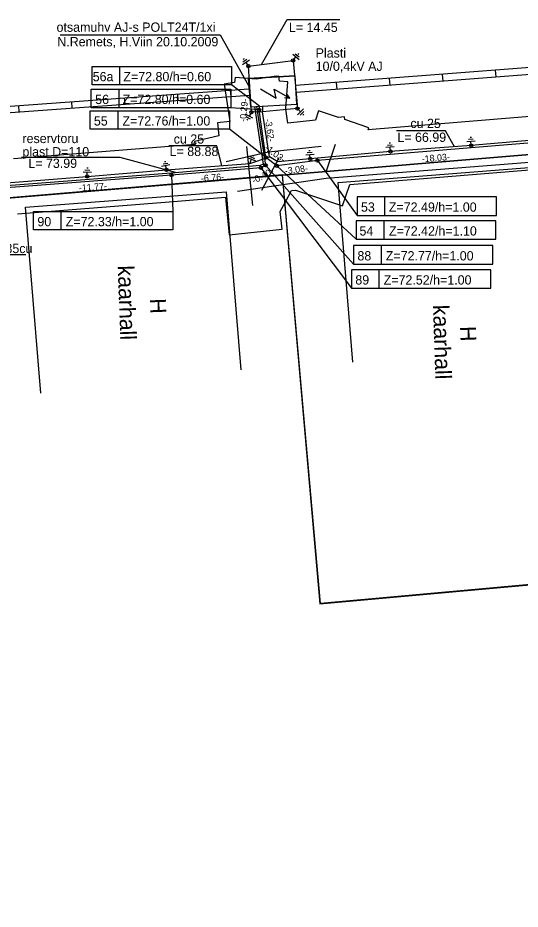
# Model space of a CAD drawing. Extents: x 631838 to 632339, y 6446430 to 6446944.
# Drawn here: x 632007.3 to 632045.1, y 6446646.4 to 6446713.6 of the extents above; entities that cross this region are included whole.
import ezdxf

# ---------------------------------------------------------------- set-up
doc = ezdxf.new("R2010")
doc.units = 0
for name, color, linetype in [('ABIJOONIS', 7, 'Continuous'), ('AED', 7, 'Continuous'), ('ALUSVORK', 7, 'Continuous'), ('HOONE', 7, 'Continuous'), ('JOONSIDE', 7, 'Continuous'), ('KOORDPUNKT', 7, 'Continuous'), ('KPKAABEL', 7, 'Continuous'), ('MOOTPIIR', 7, 'Continuous'), ('MPKAABEL', 7, 'Continuous'), ('PIIR', 7, 'Continuous'), ('TEE', 7, 'Continuous'), ('VORMISTUS', 7, 'Continuous')]:
    doc.layers.add(name, color=color, linetype=linetype)

msp = doc.modelspace()

# ---------------------------------------------------------------- linework, layer by layer
at = {"layer": 'ABIJOONIS'}
for points in [[(632025.46, 6446706.901), (632023.356, 6446708.499), (632012.856, 6446708.499), (632012.856, 6446709.899), (632023.356, 6446709.899), (632023.356, 6446708.499)], [(632014.956, 6446708.499), (632014.956, 6446709.899)], [(632025.438, 6446706.616), (632023.296, 6446706.782), (632012.796, 6446706.782), (632012.796, 6446708.182), (632023.296, 6446708.182), (632023.296, 6446706.782)], [(632014.896, 6446706.782), (632014.896, 6446708.182)], [(632025.945, 6446703.031), (632023.218, 6446705.163), (632012.718, 6446705.163), (632012.718, 6446706.563), (632023.218, 6446706.563), (632023.218, 6446705.163)], [(632014.818, 6446705.163), (632014.818, 6446706.563)], [(632029.824, 6446702.802), (632032.809, 6446698.671), (632043.309, 6446698.671), (632043.309, 6446700.071), (632032.809, 6446700.071), (632032.809, 6446698.671)], [(632025.574, 6446702.267), (632032.385, 6446693.184), (632042.885, 6446693.184), (632042.885, 6446694.584), (632032.385, 6446694.584), (632032.385, 6446693.184)], [(632025.93, 6446702.454), (632032.542, 6446695), (632043.042, 6446695), (632043.042, 6446696.4), (632032.542, 6446696.4), (632032.542, 6446695)], [(632026.77, 6446702.418), (632032.75, 6446696.875), (632043.25, 6446696.875), (632043.25, 6446698.275), (632032.75, 6446698.275), (632032.75, 6446696.875)], [(632018.839, 6446701.708), (632018.946, 6446698.975)], [(632034.909, 6446698.671), (632034.909, 6446700.071)], [(632018.946, 6446697.575), (632008.446, 6446697.575), (632008.446, 6446698.975), (632018.946, 6446698.975), (632018.946, 6446697.575)], [(632010.546, 6446697.575), (632010.546, 6446698.975)], [(632034.85, 6446696.875), (632034.85, 6446698.275)], [(632034.642, 6446695), (632034.642, 6446696.4)], [(632034.485, 6446693.184), (632034.485, 6446694.584)]]:
    msp.add_lwpolyline(points, dxfattribs=at)
at = {"layer": 'AED'}
for p, q in [((632039.222, 6446709.295), (632039.261, 6446708.797)), ((632043.209, 6446709.609), (632043.248, 6446709.11)), ((632031.25, 6446708.67), (632031.285, 6446708.171)), ((632035.234, 6446708.982), (632035.273, 6446708.483)), ((632023.27, 6446708.109), (632023.305, 6446707.61)), ((632011.299, 6446707.245), (632011.336, 6446706.747)), ((632015.288, 6446707.539), (632015.325, 6446707.041)), ((632019.28, 6446707.829), (632019.315, 6446707.33)), ((632007.31, 6446706.951), (632007.347, 6446706.452))]:
    msp.add_line(p, q, dxfattribs=at)
for points in [[(632028.219, 6446707.956), (632064.186, 6446710.728), (632064.148, 6446711.227), (632028.191, 6446708.456)], [(632024.718, 6446707.709), (631997.717, 6446705.742), (631997.68, 6446706.241), (632024.674, 6446708.207)]]:
    msp.add_lwpolyline(points, dxfattribs=at)
at = {"layer": 'HOONE'}
for p, q in [((632024.606, 6446708.978), (632028.151, 6446709.176)), ((632025.55, 6446708.202), (632026.731, 6446707.516)), ((632026.57, 6446708.182), (632027.739, 6446707.51)), ((632026.731, 6446707.516), (632026.57, 6446708.182)), ((632027.345, 6446707.549), (632027.739, 6446707.51)), ((632027.739, 6446707.51), (632027.509, 6446707.865))]:
    msp.add_line(p, q, dxfattribs=at)
msp.add_lwpolyline([(632024.606, 6446708.978), (632024.793, 6446706.864), (632028.269, 6446707.058), (632028.151, 6446709.176)], close=True, dxfattribs=at)
for points in [[(632032.504, 6446687.616), (632031.397, 6446701.156), (632046.386, 6446702.338), (632047.379, 6446689.608)], [(632008.992, 6446685.276), (632007.836, 6446699.282), (632022.964, 6446700.443), (632024.073, 6446687.032)]]:
    msp.add_lwpolyline(points, dxfattribs=at)
at = {"layer": 'KOORDPUNKT'}
for centre, radius in [((632024.637, 6446709.927), 0.125), ((632024.637, 6446709.927), 0.0125), ((632024.637, 6446709.927), 0.011), ((632024.637, 6446709.927), 0.00955), ((632024.637, 6446709.927), 0.00807), ((632024.637, 6446709.927), 0.00659), ((632024.637, 6446709.927), 0.00511), ((632024.637, 6446709.927), 0.00363), ((632024.637, 6446709.927), 0.00215), ((632027.998, 6446710.352), 0.125), ((632027.998, 6446710.352), 0.0125), ((632027.998, 6446710.352), 0.011), ((632027.998, 6446710.352), 0.00955), ((632027.998, 6446710.352), 0.00807), ((632027.998, 6446710.352), 0.00659), ((632027.998, 6446710.352), 0.00511), ((632027.998, 6446710.352), 0.00363), ((632027.998, 6446710.352), 0.00215), ((632024.862, 6446706.439), 0.125), ((632025.438, 6446706.616), 0.125), ((632025.438, 6446706.616), 0.0125), ((632025.438, 6446706.616), 0.011), ((632025.438, 6446706.616), 0.00955), ((632025.438, 6446706.616), 0.00807), ((632025.438, 6446706.616), 0.00659), ((632025.438, 6446706.616), 0.00511), ((632025.438, 6446706.616), 0.00363), ((632025.438, 6446706.616), 0.00215), ((632028.326, 6446706.715), 0.125), ((632028.326, 6446706.715), 0.0125), ((632028.326, 6446706.715), 0.011), ((632028.326, 6446706.715), 0.00955), ((632028.326, 6446706.715), 0.00807), ((632028.326, 6446706.715), 0.00659), ((632028.326, 6446706.715), 0.00511), ((632028.326, 6446706.715), 0.00363), ((632028.326, 6446706.715), 0.00215), ((632024.862, 6446706.439), 0.0125), ((632024.862, 6446706.439), 0.011), ((632024.862, 6446706.439), 0.00955), ((632024.862, 6446706.439), 0.00807), ((632024.862, 6446706.439), 0.00659), ((632024.862, 6446706.439), 0.00511), ((632024.862, 6446706.439), 0.00363), ((632024.862, 6446706.439), 0.00215), ((632041.415, 6446703.934), 0.125), ((632041.415, 6446703.934), 0.0125), ((632041.415, 6446703.934), 0.011), ((632041.415, 6446703.934), 0.00955), ((632041.415, 6446703.934), 0.00807), ((632041.415, 6446703.934), 0.00659), ((632041.415, 6446703.934), 0.00511), ((632041.415, 6446703.934), 0.00363), ((632041.415, 6446703.934), 0.00215), ((632035.322, 6446703.499), 0.125), ((632035.322, 6446703.499), 0.0125), ((632035.322, 6446703.499), 0.011), ((632035.322, 6446703.499), 0.00955), ((632035.322, 6446703.499), 0.00807), ((632035.322, 6446703.499), 0.00659), ((632035.322, 6446703.499), 0.00511), ((632035.322, 6446703.499), 0.00363), ((632035.322, 6446703.499), 0.00215), ((632025.93, 6446702.454), 0.125), ((632025.945, 6446703.031), 0.125), ((632025.945, 6446703.031), 0.0125), ((632025.945, 6446703.031), 0.011), ((632025.945, 6446703.031), 0.00955), ((632025.945, 6446703.031), 0.00807), ((632025.945, 6446703.031), 0.00659), ((632025.945, 6446703.031), 0.00511), ((632025.945, 6446703.031), 0.00363), ((632025.945, 6446703.031), 0.00215), ((632026.77, 6446702.418), 0.125), ((632029.288, 6446702.929), 0.125), ((632029.288, 6446702.929), 0.0125), ((632029.288, 6446702.929), 0.011), ((632029.288, 6446702.929), 0.00955), ((632029.288, 6446702.929), 0.00807), ((632029.288, 6446702.929), 0.00659), ((632029.288, 6446702.929), 0.00511), ((632029.288, 6446702.929), 0.00363), ((632029.288, 6446702.929), 0.00215), ((632029.824, 6446702.802), 0.125), ((632029.824, 6446702.802), 0.0125), ((632029.824, 6446702.802), 0.011), ((632029.824, 6446702.802), 0.00955), ((632029.824, 6446702.802), 0.00807), ((632029.824, 6446702.802), 0.00659), ((632029.824, 6446702.802), 0.00511), ((632029.824, 6446702.802), 0.00363), ((632029.824, 6446702.802), 0.00215), ((632018.475, 6446702.104), 0.125), ((632018.475, 6446702.104), 0.0125), ((632018.475, 6446702.104), 0.011), ((632018.475, 6446702.104), 0.00955), ((632018.475, 6446702.104), 0.00807), ((632018.475, 6446702.104), 0.00659), ((632018.475, 6446702.104), 0.00511), ((632018.475, 6446702.104), 0.00363), ((632018.475, 6446702.104), 0.00215), ((632025.574, 6446702.267), 0.125), ((632025.574, 6446702.267), 0.0125), ((632025.574, 6446702.267), 0.011), ((632025.574, 6446702.267), 0.00955), ((632025.574, 6446702.267), 0.00807), ((632025.574, 6446702.267), 0.00659), ((632025.574, 6446702.267), 0.00511), ((632025.574, 6446702.267), 0.00363), ((632025.574, 6446702.267), 0.00215), ((632025.93, 6446702.454), 0.0125), ((632025.93, 6446702.454), 0.011), ((632025.93, 6446702.454), 0.00955), ((632025.93, 6446702.454), 0.00807), ((632025.93, 6446702.454), 0.00659), ((632025.93, 6446702.454), 0.00511), ((632025.93, 6446702.454), 0.00363), ((632025.93, 6446702.454), 0.00215), ((632026.77, 6446702.418), 0.0125), ((632026.77, 6446702.418), 0.011), ((632026.77, 6446702.418), 0.00955), ((632026.77, 6446702.418), 0.00807), ((632026.77, 6446702.418), 0.00659), ((632026.77, 6446702.418), 0.00511), ((632026.77, 6446702.418), 0.00363), ((632026.77, 6446702.418), 0.00215), ((632012.495, 6446701.608), 0.125), ((632012.495, 6446701.608), 0.0125), ((632012.495, 6446701.608), 0.011), ((632012.495, 6446701.608), 0.00955), ((632012.495, 6446701.608), 0.00807), ((632012.495, 6446701.608), 0.00659), ((632012.495, 6446701.608), 0.00511), ((632012.495, 6446701.608), 0.00363), ((632012.495, 6446701.608), 0.00215), ((632018.839, 6446701.708), 0.125), ((632018.839, 6446701.708), 0.0125), ((632018.839, 6446701.708), 0.011), ((632018.839, 6446701.708), 0.00955), ((632018.839, 6446701.708), 0.00807), ((632018.839, 6446701.708), 0.00659), ((632018.839, 6446701.708), 0.00511), ((632018.839, 6446701.708), 0.00363), ((632018.839, 6446701.708), 0.00215)]:
    msp.add_circle(centre, radius, dxfattribs=at)
at = {"layer": 'KPKAABEL'}
for points in [[(632133.308, 6446711.399), (632119.625, 6446710.188), (632106.284, 6446709.189), (632089.957, 6446707.646), (632074.968, 6446706.365), (632059.484, 6446705.141), (632047.796, 6446704.279), (632029.824, 6446702.802), (632026.77, 6446702.418), (632025.945, 6446703.031), (632025.438, 6446706.616), (632025.46, 6446706.901)], [(632025.246, 6446706.889), (632025.93, 6446702.454), (632025.574, 6446702.267), (632018.839, 6446701.708), (632007.107, 6446700.788), (631993.886, 6446699.888), (631980.164, 6446698.378), (631976.069, 6446697.96), (631975.33, 6446697.775), (631975.265, 6446697.075), (631975.854, 6446691.859), (631976.86, 6446684.969), (631976.521, 6446681.65), (631975.922, 6446680.713), (631974.394, 6446679.772)], [(631995.294, 6446699.984), (631996.426, 6446695.732), (632007.87, 6446695.732)]]:
    msp.add_lwpolyline(points, dxfattribs=at)
at = {"layer": 'MOOTPIIR'}
for points in [[(632047.641, 6446706.273), (632033.657, 6446705.124), (632033.709, 6446705.277), (632031.886, 6446705.895), (632031.864, 6446706.101), (632031.424, 6446706.052), (632029.921, 6446706.561), (632029.683, 6446705.858), (632027.598, 6446705.626), (632027.449, 6446706.679), (632027.454, 6446706.745), (632027.611, 6446708.739), (632026.976, 6446708.788), (632026.917, 6446709.171), (632026.759, 6446709.146), (632026.757, 6446709.162), (632025.226, 6446708.926), (632023.623, 6446709.052), (632023.593, 6446708.674), (632022.803, 6446708.552), (632023.108, 6446706.575), (632023.237, 6446705.744), (632022.311, 6446705.647), (632022.414, 6446704.661), (632020.571, 6446704.244), (632020.62, 6446704.023), (632018.665, 6446703.861), (632006.949, 6446702.942)], [(632047.641, 6446706.273), (632033.657, 6446705.124), (632033.709, 6446705.277), (632031.886, 6446705.895), (632031.864, 6446706.101), (632031.424, 6446706.052), (632029.921, 6446706.561), (632029.683, 6446705.858), (632027.598, 6446705.626), (632027.449, 6446706.679), (632027.454, 6446706.745), (632027.611, 6446708.739), (632026.976, 6446708.788), (632026.917, 6446709.171), (632026.759, 6446709.146), (632026.757, 6446709.162), (632025.226, 6446708.926), (632023.623, 6446709.052), (632023.593, 6446708.674), (632022.803, 6446708.552), (632023.108, 6446706.575), (632023.237, 6446705.744), (632022.311, 6446705.647), (632022.414, 6446704.661), (632020.571, 6446704.244), (632020.62, 6446704.023), (632018.665, 6446703.861), (632006.949, 6446702.942)], [(632007.253, 6446698.793), (632019, 6446699.714), (632022.898, 6446700.038), (632022.927, 6446699.76), (632022.985, 6446699.206), (632023.194, 6446697.217), (632027.172, 6446697.633), (632027.033, 6446698.955), (632027.399, 6446699.638), (632027.882, 6446700.542), (632028.178, 6446700.579), (632031.711, 6446699.382), (632032.258, 6446700.995), (632047.951, 6446702.285)], [(632007.253, 6446698.793), (632019, 6446699.714), (632022.898, 6446700.038), (632022.927, 6446699.76), (632022.985, 6446699.206), (632023.194, 6446697.217), (632027.172, 6446697.633), (632027.033, 6446698.955), (632027.399, 6446699.638), (632027.882, 6446700.542), (632028.178, 6446700.579), (632031.711, 6446699.382), (632032.258, 6446700.995), (632047.951, 6446702.285)]]:
    msp.add_lwpolyline(points, dxfattribs=at)
at = {"layer": 'MPKAABEL'}
for p, q in [((632024.974, 6446699.414), (632024.508, 6446703.866)), ((632031.173, 6446704.025), (632030.459, 6446701.918)), ((632025.635, 6446700.581), (632026.944, 6446703.03))]:
    msp.add_line(p, q, dxfattribs=at)
for points in [[(632025.621, 6446710.051), (632027.557, 6446713.443), (632031.507, 6446713.443)], [(632133.308, 6446711.399), (632119.625, 6446710.188), (632106.284, 6446709.189), (632089.957, 6446707.646), (632074.968, 6446706.365), (632059.484, 6446705.141), (632047.796, 6446704.279), (632029.824, 6446702.802), (632026.77, 6446702.418), (632025.945, 6446703.031), (632025.438, 6446706.616), (632025.46, 6446706.901)], [(632027.965, 6446710.816), (632028.459, 6446710.415)], [(632027.998, 6446710.352), (632028.212, 6446710.615)], [(632028.163, 6446710.848), (632028.449, 6446710.616)], [(632028.362, 6446710.88), (632028.439, 6446710.817)], [(632024.185, 6446710.034), (632024.715, 6446710.385)], [(632024.213, 6446710.233), (632024.52, 6446710.436)], [(632024.242, 6446710.432), (632024.325, 6446710.487)], [(632024.637, 6446709.927), (632024.45, 6446710.21)], [(632025.69, 6446706.914), (632025.695, 6446706.477), (632024.862, 6446706.439), (632024.637, 6446709.927), (632027.998, 6446710.352), (632028.326, 6446706.715), (632025.695, 6446706.477)], [(632089.469, 6446707.685), (632083.406, 6446707.308), (632077.408, 6446706.833), (632071.474, 6446706.361), (632065.418, 6446705.903), (632059.449, 6446705.383), (632053.406, 6446704.925), (632047.517, 6446704.463), (632041.415, 6446703.934), (632035.322, 6446703.499), (632029.288, 6446702.929), (632026.855, 6446702.717), (632026.21, 6446703.081), (632025.695, 6446706.477)], [(632025.085, 6446706.88), (632025.754, 6446702.543), (632025.528, 6446702.424), (632018.826, 6446701.867), (632007.095, 6446700.948), (631993.872, 6446700.047), (631980.147, 6446698.537), (631976.041, 6446698.118), (631975.181, 6446697.903), (631975.104, 6446697.073), (631975.695, 6446691.84), (631976.722, 6446684.987), (631975.314, 6446682.087), (631973.643, 6446680.195)], [(632025.246, 6446706.889), (632025.93, 6446702.454), (632025.574, 6446702.267), (632018.839, 6446701.708), (632007.107, 6446700.788), (631993.886, 6446699.888), (631980.164, 6446698.378), (631976.069, 6446697.96), (631975.33, 6446697.775), (631975.265, 6446697.075), (631975.854, 6446691.859), (631976.86, 6446684.969), (631976.521, 6446681.65), (631975.922, 6446680.713), (631974.394, 6446679.772)], [(632028.326, 6446706.715), (632028.561, 6446706.471)], [(632028.79, 6446706.691), (632028.332, 6446706.25)], [(632024.976, 6446705.988), (632024.42, 6446706.296)], [(632024.786, 6446705.922), (632024.464, 6446706.1)], [(632024.596, 6446705.856), (632024.509, 6446705.904)], [(632024.862, 6446706.439), (632024.698, 6446706.142)], [(632028.798, 6446706.49), (632028.532, 6446706.235)], [(632028.805, 6446706.289), (632028.733, 6446706.22)], [(632040.159, 6446703.845), (632039.477, 6446705.053), (632035.784, 6446705.053)], [(632041.317, 6446704.568), (632041.417, 6446704.575)], [(632022.62, 6446702.429), (632022.252, 6446703.913), (632018.642, 6446703.913)], [(632022.962, 6446702.734), (632026.141, 6446703.452), (632030.097, 6446703.892)], [(632034.977, 6446703.811), (632035.611, 6446703.863)], [(632035.098, 6446703.971), (632035.465, 6446704.002)], [(632035.219, 6446704.132), (632035.319, 6446704.14)], [(632041.073, 6446704.249), (632041.707, 6446704.296)], [(632041.195, 6446704.408), (632041.562, 6446704.436)], [(632041.415, 6446703.934), (632041.39, 6446704.272)], [(632024.936, 6446703.202), (632025.028, 6446703.163)], [(632028.945, 6446703.243), (632029.579, 6446703.292)], [(632029.067, 6446703.403), (632029.434, 6446703.431)], [(632029.189, 6446703.563), (632029.288, 6446703.57)], [(632029.288, 6446702.929), (632029.262, 6446703.267)], [(632035.322, 6446703.499), (632035.294, 6446703.837)], [(631977.788, 6446661.241), (631977.352, 6446663.669), (631976.282, 6446669.613), (631976.087, 6446675.601), (631976.032, 6446681.528), (631975.949, 6446687.537), (631975.291, 6446693.598), (631974.794, 6446698.225), (631976.361, 6446698.403), (631982.315, 6446699.006), (631988.379, 6446699.692), (631994.361, 6446700.323), (632000.498, 6446700.711), (632006.416, 6446701.126), (632012.495, 6446701.608), (632018.475, 6446702.104), (632024.732, 6446702.594), (632026.21, 6446703.081)], [(632019.137, 6446701.893), (632014.984, 6446703.024), (632007.54, 6446703.024)], [(632018.204, 6446702.551), (632018.565, 6446702.619)], [(632018.308, 6446702.723), (632018.406, 6446702.742)], [(632024.572, 6446703.03), (632025.158, 6446702.782)], [(632024.732, 6446702.594), (632024.865, 6446702.906)], [(632024.754, 6446703.116), (632025.093, 6446702.972)], [(632012.184, 6446701.954), (632012.82, 6446701.94)], [(632012.322, 6446702.101), (632012.69, 6446702.093)], [(632012.459, 6446702.248), (632012.559, 6446702.246)], [(632012.495, 6446701.608), (632012.502, 6446701.947)], [(632018.1, 6446702.379), (632018.725, 6446702.496)], [(632018.475, 6446702.104), (632018.412, 6446702.438)]]:
    msp.add_lwpolyline(points, dxfattribs=at)
at = {"layer": 'PIIR'}
for points in [[(631868.77, 6446672.4), (631959.68, 6446679.97), (631959.98, 6446675.98), (631974.67, 6446677.08), (631973.16, 6446697.18), (632027.17, 6446701.7), (632179.35, 6446714.42), (632178.2, 6446831.81), (632178.16, 6446835.13), (632161.11, 6446845.26), (632144.49, 6446854.46), (632146.53, 6446856.73), (632177.37, 6446891.07), (632112.46, 6446943.53), (632093.9, 6446884.82), (632030.81, 6446860.37), (632004.91, 6446861.17), (632004.45, 6446876.31), (631895.36, 6446833.33), (631838.25, 6446722.82)], [(632027.17, 6446701.7), (632030.01, 6446669.41), (632179.66, 6446682.95), (632179.35, 6446714.42)], [(631976.66, 6446651.05), (631910.65, 6446603.25), (632004.78, 6446429.58), (632085.54, 6446431.16), (632098.66, 6446493.71), (632181.52, 6446474.04), (632179.72, 6446683), (632030.06, 6446669.43), (632027.2, 6446701.72), (631973.2, 6446697.19)]]:
    msp.add_lwpolyline(points, close=True, dxfattribs=at)
at = {"layer": 'TEE'}
for points in [[(632030.478, 6446701.487), (632046.753, 6446702.768), (632047.268, 6446702.995), (632051.816, 6446702.911), (632052.661, 6446703.722), (632062.224, 6446704.483), (632062.333, 6446704.049), (632068.665, 6446704.536), (632068.378, 6446707.832), (632082.326, 6446710.422), (632081.763, 6446715.908), (632048.794, 6446713.98)], [(632023.813, 6446700.509), (632030.478, 6446701.487)]]:
    msp.add_lwpolyline(points, dxfattribs=at)
at = {"layer": 'VORMISTUS'}
msp.add_lwpolyline([(632010.459, 6446712.275), (632022.502, 6446712.275), (632024.656, 6446708.413)], dxfattribs=at)

# ---------------------------------------------------------------- texts
at = {"layer": 'ABIJOONIS'}
for s, p in [('56a', (632012.908, 6446708.779)), ('Z=72.80/h=0.60', (632015.218, 6446708.779)), ('56', (632013.094, 6446707.062)), ('Z=72.80/h=0.60', (632015.159, 6446707.062)), ('55', (632012.998, 6446705.443)), ('Z=72.76/h=1.00', (632015.15, 6446705.443)), ('53', (632033.106, 6446698.951)), ('Z=72.49/h=1.00', (632035.207, 6446698.951)), ('90', (632008.744, 6446697.855)), ('Z=72.33/h=1.00', (632010.879, 6446697.855)), ('54', (632032.995, 6446697.155)), ('Z=72.42/h=1.10', (632035.217, 6446697.155)), ('88', (632032.84, 6446695.28)), ('Z=72.77/h=1.00', (632034.975, 6446695.28)), ('89', (632032.682, 6446693.464)), ('Z=72.52/h=1.00', (632034.817, 6446693.464))]:
    msp.add_text(s, height=0.7, dxfattribs=at).set_placement(p)
at = {"layer": 'ALUSVORK'}
for s, rotation, p in [('-0.29-', 85.51392, (632024.464, 6446705.707)), ('-3.62-', 278.04954, (632025.877, 6446705.916)), ('-1.03-', 323.38653, (632025.802, 6446703.657)), ('-18.03-', 4.6982, (632037.702, 6446702.672)), ('-3.08-', 7.16658, (632027.402, 6446701.774))]:
    msp.add_text(s, height=0.5, rotation=rotation, dxfattribs=at).set_placement(p)
at = {"layer": 'HOONE'}
for s, p in [('kaarhall', (632014.793, 6446694.882)), ('H', (632017.223, 6446692.406)), ('kaarhall', (632038.522, 6446691.919)), ('H', (632040.567, 6446690.316))]:
    msp.add_text(s, height=1.2, rotation=271.97493, dxfattribs=at).set_placement(p)
at = {"layer": 'JOONSIDE'}
for s, rotation, p in [('-0.40-', 27.71209, (632025.056, 6446701.038)), ('-6.76-', 4.74463, (632021.078, 6446701.206)), ('-11.77-', 4.48384, (632011.887, 6446700.482))]:
    msp.add_text(s, height=0.5, rotation=rotation, dxfattribs=at).set_placement(p)
at = {"layer": 'KPKAABEL'}
msp.add_text('AHXAMK-W 20/3x120+35cu', height=0.7, dxfattribs=at).set_placement((631996.532, 6446695.835))
at = {"layer": 'MPKAABEL'}
for s, p in [('L= 14.45', (632027.684, 6446712.489)), ('cu 25', (632036.83, 6446705.255)), ('reservtoru', (632007.619, 6446704.121)), ('cu 25', (632019.007, 6446704.08)), ('L= 66.99', (632035.848, 6446704.212)), ('plast D=110', (632007.619, 6446703.121)), ('L= 88.88', (632018.7, 6446703.145)), ('L= 73.99', (632008.061, 6446702.251))]:
    msp.add_text(s, height=0.7, dxfattribs=at).set_placement(p)
at = {"layer": 'VORMISTUS'}
for s, p in [('otsamuhv AJ-s POLT24T/1xi', (632010.186, 6446712.505)), ('N.Remets, H.Viin 20.10.2009', (632010.241, 6446711.408)), ('Plasti', (632029.694, 6446710.56)), ('10/0,4kV AJ', (632029.694, 6446709.56))]:
    msp.add_text(s, height=0.7, dxfattribs=at).set_placement(p)

doc.saveas('drawing.dxf')
